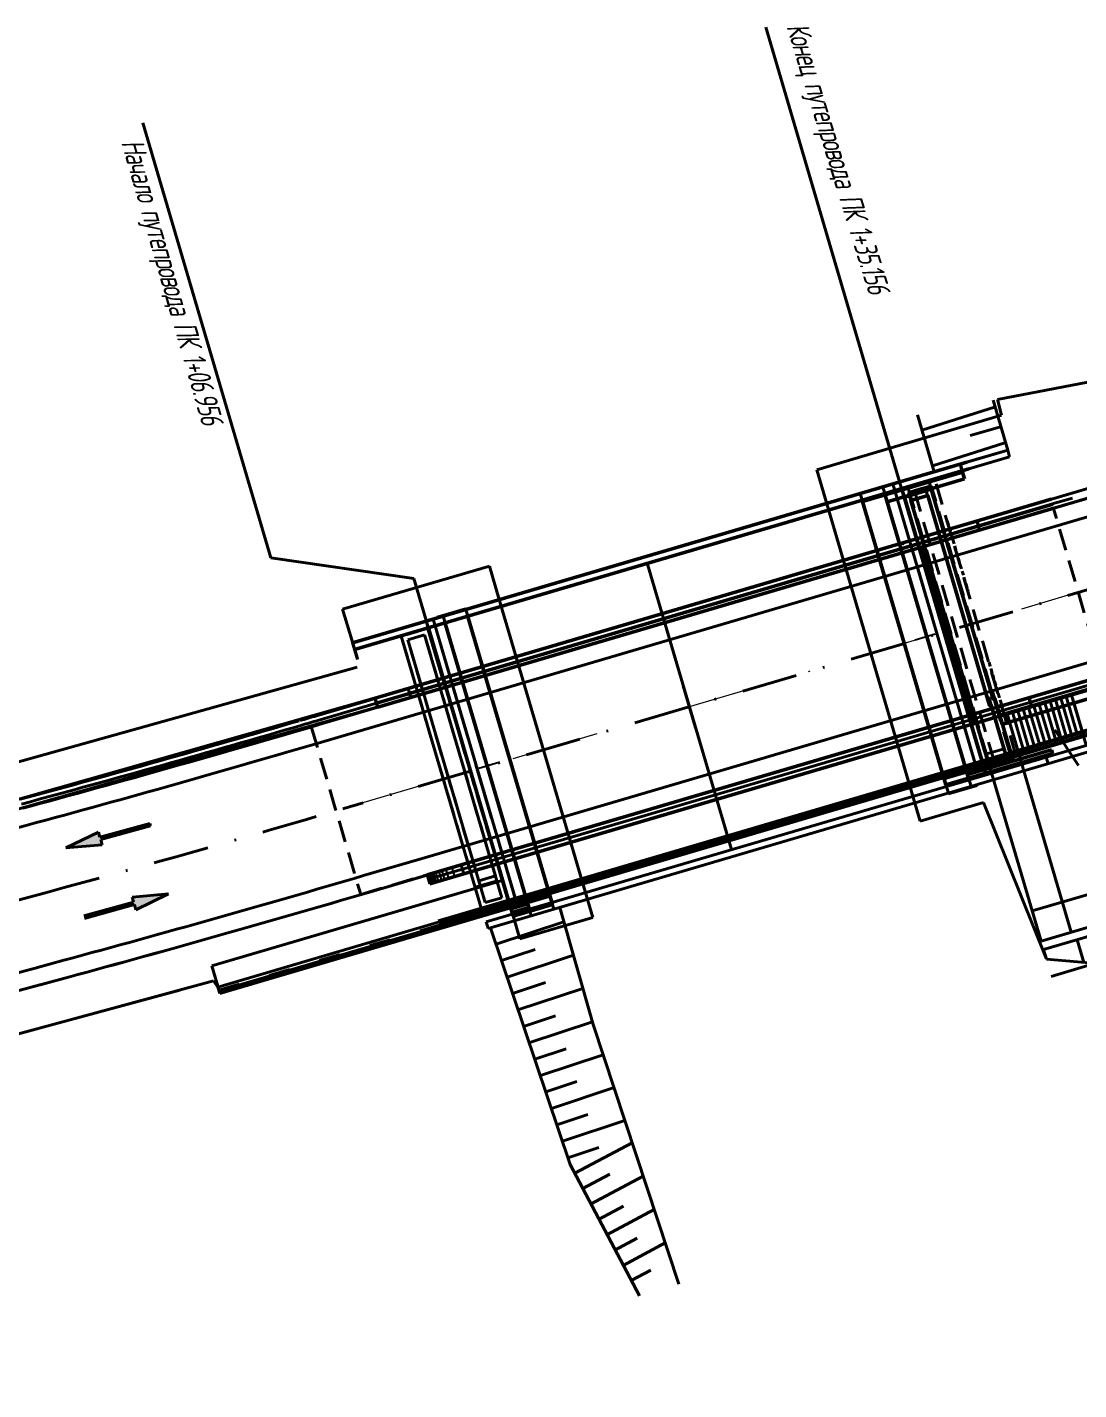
# Model space of a CAD drawing. Extents: x 9773 to 10230, y 10622 to 13580.
# Drawn here: x 10071.9 to 10132, y 10669 to 10746.9 of the extents above; entities that cross this region are included whole.
import ezdxf

# ---------------------------------------------------------------- set-up
doc = ezdxf.new("R2010")
doc.units = 0
for name, pattern in [('ACAD_ISO03W100', [30, 12, -18]), ('DASHDOT2', [12.7, 6.35, -3.175, 0, -3.175]), ('DASHED2', [0.375, 0.25, -0.125]), ('HIDDEN2', [4.7625, 3.175, -1.5875]), ('ИССО Гипротрансмост опоры под стенки$0$CENTER2', [28.575, 19.05, -3.175, 3.175, -3.175]), ('ИССО Гипротрансмост опоры под стенки$0$DASHED', [19.05, 12.7, -6.35]), ('Перегон Техническая-Пассажирская новая от Раи$0$DASHDOT', [1, 0.5, -0.25, 0, -0.25]), ('Трасса новая с увязкой$0$DASHDOT', [1, 0.5, -0.25, 0, -0.25])]:
    doc.linetypes.add(name, pattern=pattern)
for name, color, linetype in [('45454524444', 7, 'Continuous'), ('HIDDEN', 6, 'HIDDEN2'), ('ИССО Гипротрансмост опоры под стенки$0$HATCH', 8, 'Continuous'), ('ИССО Гипротрансмост опоры под стенки$0$OSI', 3, 'ИССО Гипротрансмост опоры под стенки$0$CENTER2'), ('Перегон Техническая-Пассажирская новая от Раи$0$Искусств_соор_12_01', 7, 'Continuous'), ('ПЕРЕХОДНЫЕ ПЛИТЫ', 6, 'DASHED2'), ('Трасса новая с увязкой$0$Искусств_соор_12_01', 7, 'Continuous')]:
    doc.layers.add(name, color=color, linetype=linetype)
for name, color, linetype, lineweight in [('Забор Металлический-2$0$ЗАБОР', 1, 'Забор Металлический-2$0$ЗАБОР_МЕТ_Б1М', 40), ('ИССО Гипротрансмост опоры под стенки$0$граница тротуара', 34, 'Continuous', 13), ('ИССО Гипротрансмост опоры под стенки$0$Подпорные стены', 171, 'Continuous', 50), ('ИССО Гипротрансмост опоры под стенки$0$Полоса безопасности', 254, 'Continuous', 13), ('ИССО Гипротрансмост опоры под стенки$0$Путепровод Казакова', 211, 'Continuous', 40), ('Камера-коммуникации', 8, 'DASHED2', 0), ('Перегон Техническая-Пассажирская новая от Раи$0$OSI', 3, 'Перегон Техническая-Пассажирская новая от Раи$0$DASHDOT', 9), ('Перегон Техническая-Пассажирская новая от Раи$0$Путепровод Казакова', 211, 'Continuous', 40), ('Подпорные стены ПДС', 210, 'Continuous', 13), ('Путепровод Казакова', 211, 'Continuous', 40)]:
    doc.layers.add(name, color=color, linetype=linetype, lineweight=lineweight)
doc.layers.add('Перегон Техническая-Пассажирская новая от Раи$0$NOTES', color=1, linetype='Continuous', plot=False)
doc.layers.add('Трасса новая с увязкой$0$NOTES', color=1, linetype='Continuous', plot=False)
doc.styles.add('СПДС09', font='spds.shx', dxfattribs={"width": 0.9, "oblique": 15, "height": 1.25})
doc.linetypes.add('Забор Металлический-2$0$ЗАБОР_МЕТ_Б1М', pattern='A,1.25,[133,ltypeshp.shx,S=0.25,R=0,X=-0.25,Y=0],-0.001,[133,ltypeshp.shx,S=0.145,R=0,X=-0.145,Y=0],-0.001,[130,ltypeshp.shx,S=0.125,R=0,X=0,Y=0.4],1.25', length=2.502)

msp = doc.modelspace()

# ---------------------------------------------------------------- hatches: boundary and pattern name
at = {"layer": '45454524444', "lineweight": 40}
for points in [[(10078.851, 10701.388), (10076.008, 10700.602), (10075.928, 10700.891), (10074.052, 10699.983), (10076.128, 10700.168), (10076.048, 10700.457), (10078.891, 10701.243)], [(10075.089, 10696.101), (10077.932, 10696.887), (10077.852, 10697.177), (10079.928, 10697.361), (10078.052, 10696.454), (10077.972, 10696.743), (10075.129, 10695.957)]]:
    msp.add_hatch(color=5, dxfattribs=at).paths.add_polyline_path(points)

# ---------------------------------------------------------------- linework, layer by layer
at = {"color": 5, "lineweight": 40}
for p, q in [((10098.65, 10694.478), (10102.528, 10695.768)), ((10098.963, 10693.539), (10100.881, 10694.176)), ((10099.275, 10692.599), (10103.071, 10693.861)), ((10099.588, 10691.659), (10101.465, 10692.283)), ((10099.9, 10690.719), (10103.614, 10691.954)), ((10100.213, 10689.779), (10102.049, 10690.39)), ((10100.525, 10688.84), (10104.157, 10690.047)), ((10100.865, 10687.909), (10102.649, 10688.502)), ((10101.18, 10686.97), (10104.77, 10688.164)), ((10101.496, 10686.031), (10103.271, 10686.622)), ((10101.812, 10685.093), (10105.389, 10686.282)), ((10102.128, 10684.154), (10103.893, 10684.741)), ((10102.444, 10683.215), (10106.008, 10684.4)), ((10102.756, 10682.275), (10104.515, 10682.86)), ((10103.156, 10681.382), (10106.426, 10683.13)), ((10103.577, 10680.485), (10105.159, 10681.33)), ((10104.044, 10679.611), (10107.054, 10681.22)), ((10104.511, 10678.738), (10105.94, 10679.501)), ((10104.978, 10677.864), (10107.682, 10679.31)), ((10105.445, 10676.991), (10106.721, 10677.673)), ((10105.911, 10676.117), (10108.311, 10677.399)), ((10106.378, 10675.244), (10107.501, 10675.844))]:
    msp.add_line(p, q, dxfattribs=at)
for points in [[(10102.296, 10696.583), (10104.202, 10689.891), (10109.085, 10675.044)], [(10106.845, 10674.37), (10102.892, 10681.884), (10098.338, 10695.418)]]:
    msp.add_lwpolyline(points, dxfattribs=at)
at = {"layer": '45454524444', "color": 5, "lineweight": 40, "ltscale": 2}
for p, q in [((10114.058, 10746.906), (10126.491, 10704.663)), ((10085.78, 10716.57), (10078.457, 10741.439)), ((10127.308, 10725.63), (10134.714, 10727.054)), ((10127.528, 10724.723), (10127.308, 10725.63)), ((10116.974, 10721.606), (10127.528, 10724.723)), ((10122.731, 10724.75), (10123.688, 10721.496)), ((10127.188, 10725.198), (10122.991, 10723.865)), ((10127.42, 10724.039), (10125.751, 10723.556)), ((10127.72, 10723.15), (10123.588, 10721.837)), ((10122.887, 10701.518), (10116.974, 10721.606)), ((10123.85, 10719.459), (10123.963, 10719.075)), ((10089.874, 10713.629), (10098.268, 10716.1)), ((10098.268, 10716.1), (10098.833, 10714.181)), ((10107.295, 10716.206), (10112.095, 10699.898)), ((10099.486, 10696.559), (10093.941, 10715.389)), ((10090.721, 10710.812), (10089.874, 10713.629)), ((10098.833, 10714.181), (10104.181, 10696.012)), ((10132.38, 10705.854), (10131.538, 10708.716)), ((10131.524, 10695.161), (10127.854, 10707.632)), ((10129.798, 10694.653), (10126.127, 10707.124)), ((10124.881, 10702.105), (10122.887, 10701.518)), ((10126.517, 10702.586), (10124.881, 10702.105)), ((10130.1, 10693.626), (10126.517, 10702.586)), ((10129.289, 10696.379), (10139.074, 10699.259)), ((10129.798, 10694.653), (10139.583, 10697.533)), ((10099.486, 10696.559), (10082.861, 10691.666)), ((10100.008, 10694.784), (10099.486, 10696.559)), ((10129.939, 10694.173), (10139.724, 10697.053)), ((10104.181, 10696.012), (10100.008, 10694.784)), ((10129.939, 10694.173), (10130.1, 10693.626)), ((10131.857, 10694.738), (10132.239, 10693.442)), ((10130.1, 10693.626), (10141.311, 10692.662)), ((10141.311, 10692.662), (10130.1, 10693.626)), ((10082.495, 10692.383), (10060.386, 10686.374)), ((10082.753, 10692.03), (10082.495, 10692.383)), ((10082.861, 10691.666), (10082.753, 10692.03))]:
    msp.add_line(p, q, dxfattribs=at)
at = {"layer": '45454524444', "color": 5, "lineweight": 40}
for p, q in [((10127.052, 10725.581), (10127.89, 10722.733)), ((10090.439, 10711.711), (10127.89, 10722.734)), ((10090.553, 10711.328), (10128.003, 10722.35)), ((10125.185, 10721.937), (10127.89, 10722.733)), ((10125.298, 10721.553), (10128.003, 10722.349)), ((10128.003, 10722.349), (10127.89, 10722.734)), ((10119.457, 10720.252), (10125.166, 10721.931)), ((10120.866, 10720.249), (10125.279, 10721.548)), ((10125.166, 10721.931), (10125.279, 10721.548)), ((10125.185, 10721.937), (10125.298, 10721.553)), ((10120.753, 10720.633), (10125.536, 10704.382)), ((10121.329, 10720.802), (10126.111, 10704.552)), ((10121.712, 10720.915), (10126.495, 10704.665)), ((10123.384, 10720.969), (10121.849, 10720.517)), ((10121.85, 10720.518), (10123.385, 10720.969)), ((10126.917, 10708.968), (10123.384, 10720.969)), ((10130.393, 10719.926), (10132.803, 10720.635)), ((10088.527, 10707.034), (10132.955, 10720.11)), ((10091.735, 10708.548), (10130.385, 10719.924)), ((10119.457, 10720.252), (10124.24, 10704.001)), ((10121.849, 10720.517), (10126.427, 10704.968)), ((10123.181, 10720.597), (10122.222, 10720.314)), ((10122.222, 10720.314), (10126.63, 10705.34)), ((10126.714, 10708.596), (10123.181, 10720.597)), ((10130.543, 10719.418), (10132.953, 10720.127)), ((10088.809, 10706.074), (10133.237, 10719.151)), ((10130.534, 10719.415), (10091.885, 10708.04)), ((10123.831, 10719.453), (10123.943, 10719.07)), ((10090.439, 10711.711), (10096.915, 10713.617)), ((10096.915, 10713.617), (10101.74, 10697.222)), ((10096.915, 10713.617), (10101.698, 10697.366)), ((10090.553, 10711.328), (10095.732, 10712.852)), ((10094.66, 10712.953), (10099.486, 10696.559)), ((10095.044, 10713.066), (10099.827, 10696.815)), ((10095.62, 10713.236), (10100.403, 10696.985)), ((10094.76, 10712.545), (10093.225, 10712.093)), ((10093.225, 10712.093), (10097.819, 10696.485)), ((10093.597, 10711.89), (10094.557, 10712.172)), ((10094.557, 10712.172), (10098.981, 10697.14)), ((10095.584, 10709.663), (10094.745, 10712.512)), ((10099.353, 10696.937), (10094.76, 10712.545)), ((10090.439, 10711.711), (10090.553, 10711.328)), ((10090.736, 10710.764), (10090.563, 10711.328)), ((10098.022, 10696.857), (10093.597, 10711.89)), ((10094.426, 10699.388), (10135.496, 10711.476)), ((10094.708, 10698.446), (10133.358, 10709.822)), ((10094.708, 10698.429), (10133.319, 10709.793)), ((10127.314, 10708.043), (10133.358, 10709.822)), ((10095.584, 10709.663), (10089.243, 10707.797)), ((10094.858, 10697.938), (10133.507, 10709.314)), ((10095.76, 10709.18), (10098.584, 10699.587)), ((10110.048, 10706.853), (10109.342, 10709.251)), ((10127.013, 10708.997), (10126.917, 10708.968)), ((10127.013, 10708.997), (10127.445, 10707.529)), ((10128.058, 10705.448), (10127.013, 10708.997)), ((10133.507, 10709.314), (10127.464, 10707.535)), ((10126.81, 10708.624), (10126.714, 10708.596)), ((10127.685, 10705.651), (10126.81, 10708.624)), ((10127.464, 10707.534), (10131.541, 10708.735)), ((10130.335, 10706.034), (10129.699, 10708.193)), ((10130.642, 10706.125), (10130.006, 10708.283)), ((10130.949, 10706.215), (10130.313, 10708.373)), ((10131.256, 10706.305), (10130.62, 10708.464)), ((10131.563, 10706.396), (10130.927, 10708.554)), ((10131.869, 10706.486), (10131.234, 10708.645)), ((10132.241, 10706.356), (10131.541, 10708.735)), ((10128.493, 10705.492), (10127.857, 10707.651)), ((10128.8, 10705.583), (10128.164, 10707.741)), ((10129.107, 10705.673), (10128.471, 10707.831)), ((10129.414, 10705.763), (10128.778, 10707.922)), ((10129.721, 10705.854), (10129.085, 10708.012)), ((10130.028, 10705.944), (10129.392, 10708.102)), ((10100.338, 10697.205), (10134.824, 10707.356)), ((10100.403, 10696.985), (10134.889, 10707.135)), ((10124.24, 10704.001), (10132.241, 10706.356)), ((10125.471, 10704.603), (10132.176, 10706.576)), ((10126.427, 10704.968), (10128.058, 10705.448)), ((10126.432, 10704.948), (10127.967, 10705.4)), ((10126.63, 10705.34), (10127.685, 10705.651)), ((9992.988, 10679.96), (10071.851, 10701.286)), ((10078.851, 10701.388, 0.075), (10076.008, 10700.602, 0.075)), ((10076.048, 10700.457, 0.075), (10078.891, 10701.243, 0.075)), ((10078.891, 10701.243, 0.075), (10078.851, 10701.388, 0.075)), ((10075.928, 10700.891, 0.075), (10074.052, 10699.983, 0.075)), ((10076.008, 10700.602, 0.075), (10075.928, 10700.891, 0.075)), ((10076.128, 10700.168, 0.075), (10076.048, 10700.457, 0.075)), ((10074.052, 10699.983, 0.075), (10076.128, 10700.168, 0.075)), ((10091.068, 10698.399), (10094.426, 10699.388)), ((10091.35, 10697.44), (10094.708, 10698.429)), ((10091.35, 10697.44), (10094.672, 10698.418)), ((10098.977, 10698.181), (10099.457, 10696.55)), ((10077.852, 10697.177, 0.075), (10079.928, 10697.361, 0.075)), ((10079.928, 10697.361, 0.075), (10078.052, 10696.454, 0.075)), ((10075.089, 10696.101, 0.075), (10077.932, 10696.887, 0.075)), ((10077.972, 10696.743, 0.075), (10075.129, 10695.957, 0.075)), ((10077.932, 10696.887, 0.075), (10077.852, 10697.177, 0.075)), ((10078.052, 10696.454, 0.075), (10077.972, 10696.743, 0.075)), ((10082.753, 10692.03), (10099.349, 10696.915)), ((10082.861, 10691.666), (10099.457, 10696.55)), ((10097.819, 10696.485), (10099.353, 10696.937)), ((10098.981, 10697.14), (10098.022, 10696.857)), ((10099.378, 10696.923), (10100.338, 10697.205)), ((10099.443, 10696.702), (10100.403, 10696.985)), ((10099.486, 10696.559), (10101.74, 10697.222)), ((10072.304, 10693.117), (10073.94, 10693.56)), ((9995.338, 10671.272), (10074.2, 10692.599)), ((10059.503, 10689.66), (10072.304, 10693.117)), ((10072.661, 10692.178), (10074.201, 10692.595)), ((10059.764, 10688.694), (10072.565, 10692.152)), ((10072.565, 10692.152), (10072.661, 10692.178)), ((10082.753, 10692.03), (10082.861, 10691.666))]:
    msp.add_line(p, q, dxfattribs=at)
at = {"layer": '45454524444', "color": 5, "lineweight": 40, "ltscale": 0.001}
for p, q in [((10119.452, 10720.253), (10121.371, 10720.818)), ((10124.506, 10703.082), (10126.142, 10703.563))]:
    msp.add_line(p, q, dxfattribs=at)
at = {"layer": '45454524444', "color": 5, "linetype": 'ACAD_ISO03W100', "lineweight": 40, "ltscale": 0.1}
for p, q in [((10130.431, 10719.664), (10133.249, 10720.45)), ((10082.807, 10691.848), (10099.407, 10696.754))]:
    msp.add_line(p, q, dxfattribs=at)
at = {"layer": '45454524444', "color": 5, "linetype": 'Continuous', "lineweight": 40, "ltscale": 0.5}
for p, q in [((10091.878, 10708.281), (10130.456, 10719.666)), ((10094.787, 10698.192), (10133.433, 10709.55)), ((10088.456, 10707.273), (10091.815, 10708.261))]:
    msp.add_line(p, q, dxfattribs=at)
at = {"layer": '45454524444', "color": 5, "lineweight": 40, "ltscale": 500}
msp.add_line((10095.278, 10713.156), (10096.909, 10713.636), dxfattribs=at)
at = {"layer": '45454524444', "color": 5, "lineweight": 40, "ltscale": 0.5}
msp.add_line((10088.377, 10707.542), (10091.735, 10708.531), dxfattribs=at)
at = {"layer": '45454524444', "color": 5, "linetype": 'ByBlock', "lineweight": 40}
msp.add_line((10130.592, 10706.737), (10131.931, 10704.695), dxfattribs=at)
at = {"layer": '45454524444', "color": 5, "linetype": 'DASHDOT2', "lineweight": 40, "ltscale": 0.5}
msp.add_lwpolyline([(10145.24, 10718.184, 0.011719), (10141.587, 10717.341, 0.007031), (10137.967, 10716.361, 0.002344), (10134.366, 10715.313), (10089.938, 10702.237, -0.005534), (10072.895, 10697.425), (9994.032, 10676.099)], format="xyb", dxfattribs=at)
at = {"layer": '45454524444', "color": 5, "lineweight": 40, "ltscale": 2}
for points in [[(10093.941, 10715.389), (10085.78, 10716.57)], [(10090.705, 10710.321), (9992.225, 10682.785), (9995.94, 10669.006), (10048.785, 10683.26), (10080.566, 10691.859)]]:
    msp.add_lwpolyline(points, dxfattribs=at)
at = {"layer": '45454524444', "color": 5, "lineweight": 40, "ltscale": 0.5}
msp.add_arc((9864.059, 11469.686), 794.47, 286.330559, 286.400484, dxfattribs=at)
at = {"layer": '45454524444', "color": 5, "linetype": 'Continuous', "lineweight": 40, "ltscale": 0.5}
for radius, start, end in [(794.47, 285.132114, 286.327082), (794.75, 285.132114, 286.331715), (794.75, 286.331715, 286.400484)]:
    msp.add_arc((9864.059, 11469.686), radius, start, end, dxfattribs=at)
at = {"layer": '45454524444', "color": 5, "lineweight": 40}
for centre, radius, start, end in [((9864.059, 11469.686), 795, 285.132114, 286.400484), ((9864.059, 11469.686), 796, 285.132114, 286.400484), ((9863.915, 11469.646), 804.002, 285.14273, 286.4111), ((9864.059, 11469.686), 805, 285.132114, 286.400484), ((9863.915, 11469.646), 805.002, 285.142716, 286.411087)]:
    msp.add_arc(centre, radius, start, end, dxfattribs=at)
at = {"layer": '45454524444', "color": 5, "lineweight": 40, "ltscale": 2}
msp.add_point((10121.905, 10717.379), dxfattribs=at)
at = {"layer": 'HIDDEN', "color": 5, "lineweight": 40}
for p, q in [((10121.329, 10720.802), (10126.111, 10704.552)), ((10095.157, 10712.682), (10096.004, 10709.804)), ((10096.154, 10709.296), (10098.977, 10699.703)), ((10099.127, 10699.194), (10099.762, 10697.036))]:
    msp.add_line(p, q, dxfattribs=at)
at = {"layer": 'Забор Металлический-2$0$ЗАБОР', "color": 5, "linetype": 'Забор Металлический-2$0$ЗАБОР_МЕТ_Б1М'}
msp.add_lwpolyline([(10139.772, 10695.445), (10130.381, 10692.626)], dxfattribs=at)
at = {"layer": 'ИССО Гипротрансмост опоры под стенки$0$HATCH', "color": 5}
for p, q in [((10096.112, 10698.854), (10096.263, 10698.346)), ((10094.777, 10698.471), (10094.928, 10697.963)), ((10094.817, 10698.479), (10094.968, 10697.971)), ((10094.881, 10698.499), (10095.032, 10697.991)), ((10094.974, 10698.524), (10095.125, 10698.016)), ((10095.059, 10698.552), (10095.21, 10698.044)), ((10095.188, 10698.588), (10095.339, 10698.08)), ((10095.37, 10698.636), (10095.521, 10698.128)), ((10095.543, 10698.677), (10095.694, 10698.169)), ((10095.777, 10698.753), (10095.928, 10698.245))]:
    msp.add_line(p, q, dxfattribs=at)
at = {"layer": 'ИССО Гипротрансмост опоры под стенки$0$OSI', "color": 5, "ltscale": 3}
for p, q in [((10123.754, 10712.207), (10122.602, 10711.869)), ((10098.812, 10704.867), (10097.661, 10704.528))]:
    msp.add_line(p, q, dxfattribs=at)
at = {"layer": 'ИССО Гипротрансмост опоры под стенки$0$граница тротуара', "color": 5}
msp.add_lwpolyline([(9995.399, 10671.308), (10074.262, 10692.634, 0.005534), (10091.411, 10697.476), (10094.733, 10698.454)], format="xyb", dxfattribs=at)
at = {"layer": 'ИССО Гипротрансмост опоры под стенки$0$Подпорные стены', "color": 5, "lineweight": 40}
for p, q in [((10126.145, 10718.676), (10126.295, 10718.167)), ((10069.856, 10702.35), (10093.616, 10709.102)), ((10070.008, 10701.842), (10093.767, 10708.594)), ((10129.118, 10708.574), (10129.268, 10708.066)), ((10098.08, 10695.759), (10098.201, 10695.378))]:
    msp.add_line(p, q, dxfattribs=at)
at = {"layer": 'ИССО Гипротрансмост опоры под стенки$0$Подпорные стены', "color": 5, "ltscale": 500}
msp.add_line((10095.278, 10713.156), (10096.909, 10713.636), dxfattribs=at)
at = {"layer": 'ИССО Гипротрансмост опоры под стенки$0$Подпорные стены', "color": 5, "lineweight": 40, "flags": 128}
for points in [[(10126.126, 10718.67), (10139.453, 10722.593, -0.003899), (10143.131, 10723.654, -0.000124), (10143.172, 10723.666)], [(10126.275, 10718.162), (10139.603, 10722.084, -0.0039), (10143.275, 10723.144, -0.000124), (10143.315, 10723.156)], [(10129.099, 10708.569), (10142.439, 10712.495, -0.000688), (10143.059, 10712.678)], [(10129.249, 10708.06), (10142.589, 10711.987, -0.000689), (10143.209, 10712.17)]]:
    msp.add_lwpolyline(points, format="xyb", dxfattribs=at)
at = {"layer": 'ИССО Гипротрансмост опоры под стенки$0$Полоса безопасности', "color": 5, "flags": 128}
for points in [[(9992.988, 10679.978), (10071.851, 10701.304, 0.005534), (10088.809, 10706.092), (10143.607, 10722.22)], [(10122.725, 10707.735), (10142.156, 10713.454, -0.005017), (10146.708, 10714.757, -0.200547), (10170.804, 10711.679), (10213.444, 10687.102)], [(9995.076, 10672.255), (10073.939, 10693.581, 0.005534), (10091.067, 10698.417), (10122.725, 10707.735)]]:
    msp.add_lwpolyline(points, format="xyb", dxfattribs=at)
at = {"layer": 'ИССО Гипротрансмост опоры под стенки$0$Путепровод Казакова', "color": 5}
for p, q in [((10090.439, 10711.711), (10125.166, 10721.932)), ((10090.553, 10711.328), (10125.279, 10721.548)), ((10125.166, 10721.932), (10125.279, 10721.548)), ((10126.126, 10718.67), (10126.275, 10718.162)), ((10096.915, 10713.617), (10101.957, 10696.483)), ((10095.62, 10713.236), (10100.662, 10696.102)), ((10090.439, 10711.711), (10090.553, 10711.328)), ((10093.616, 10709.102), (10093.767, 10708.594)), ((10094.733, 10698.454), (10129.099, 10708.569)), ((10129.099, 10708.569), (10129.249, 10708.06)), ((10094.885, 10697.946), (10129.249, 10708.06)), ((10098.08, 10695.759), (10137.37, 10707.323)), ((10098.201, 10695.378), (10137.483, 10706.94)), ((10130.096, 10705.182), (10130.208, 10704.798)), ((10096.652, 10699.019), (10096.803, 10698.511)), ((10094.733, 10698.454), (10094.885, 10697.946))]:
    msp.add_line(p, q, dxfattribs=at)
at = {"layer": 'ИССО Гипротрансмост опоры под стенки$0$Путепровод Казакова', "color": 5, "linetype": 'ИССО Гипротрансмост опоры под стенки$0$DASHED', "ltscale": 0.3}
for p, q in [((10120.753, 10720.633), (10125.795, 10703.5)), ((10119.457, 10720.252), (10124.5, 10703.118))]:
    msp.add_line(p, q, dxfattribs=at)
at = {"layer": 'ИССО Гипротрансмост опоры под стенки$0$Путепровод Казакова', "color": 5, "flags": 128}
for points in [[(10093.616, 10709.102), (10126.126, 10718.67)], [(10093.767, 10708.594), (10126.275, 10718.162)]]:
    msp.add_lwpolyline(points, dxfattribs=at)
at = {"layer": 'Камера-коммуникации', "color": 5, "linetype": 'DASHED2', "lineweight": 40, "ltscale": 5}
for p, q in [((10123.72, 10721.068), (10122.185, 10720.616)), ((10122.185, 10720.616), (10126.85, 10704.769)), ((10123.517, 10720.695), (10122.557, 10720.413)), ((10128.012, 10705.424), (10123.517, 10720.695)), ((10128.385, 10705.221), (10123.72, 10721.068)), ((10122.557, 10720.413), (10127.052, 10705.141)), ((10094.76, 10712.545), (10093.225, 10712.093)), ((10093.225, 10712.093), (10097.452, 10697.732)), ((10093.597, 10711.89), (10094.557, 10712.172)), ((10094.557, 10712.172), (10098.614, 10698.386)), ((10098.986, 10698.183), (10094.76, 10712.545)), ((10097.655, 10698.104), (10093.597, 10711.89)), ((10127.053, 10705.141), (10128.012, 10705.424)), ((10097.452, 10697.732), (10098.986, 10698.183)), ((10098.614, 10698.386), (10097.655, 10698.104))]:
    msp.add_line(p, q, dxfattribs=at)
at = {"layer": 'Перегон Техническая-Пассажирская новая от Раи$0$NOTES', "color": 5}
msp.add_line((10123.969, 10718.983), (10124.082, 10718.6), dxfattribs=at)
at = {"layer": 'Перегон Техническая-Пассажирская новая от Раи$0$OSI', "color": 5, "ltscale": 3}
msp.add_line((10097.344, 10709.855), (10096.193, 10709.516), dxfattribs=at)
at = {"layer": 'Перегон Техническая-Пассажирская новая от Раи$0$Искусств_соор_12_01', "color": 5, "lineweight": 50}
for p, q in [((10090.439, 10711.711), (10125.549, 10722.045)), ((10090.553, 10711.328), (10125.662, 10721.661)), ((10119.596, 10719.782), (10125.305, 10721.461)), ((10125.305, 10721.461), (10125.417, 10721.078)), ((10121.004, 10719.779), (10125.417, 10721.078)), ((10091.735, 10708.548), (10130.385, 10719.924)), ((10120.891, 10720.162), (10125.657, 10703.97)), ((10121.851, 10720.445), (10126.617, 10704.252)), ((10091.82, 10708.26), (10130.469, 10719.636)), ((10130.534, 10719.415), (10091.885, 10708.04)), ((10091.885, 10708.04), (10130.534, 10719.415)), ((10119.596, 10719.782), (10124.362, 10703.588)), ((10122.96, 10716.675), (10123.152, 10716.731)), ((10123.152, 10716.731), (10125.976, 10707.138)), ((10097.053, 10713.147), (10101.878, 10696.752)), ((10094.799, 10712.483), (10099.624, 10696.088)), ((10095.758, 10712.765), (10100.524, 10696.572)), ((10094.708, 10698.446), (10133.358, 10709.822)), ((10094.858, 10697.938), (10133.507, 10709.314)), ((10127.453, 10707.573), (10133.496, 10709.352)), ((10127.151, 10708.526), (10127.583, 10707.059)), ((10127.602, 10707.064), (10133.646, 10708.843)), ((10095.346, 10695.799), (10134.126, 10707.213)), ((10095.414, 10695.579), (10134.191, 10706.992)), ((10125.784, 10707.082), (10125.976, 10707.138)), ((10124.362, 10703.588), (10130.454, 10705.381)), ((10125.592, 10704.19), (10130.389, 10705.602)), ((10130.389, 10705.602), (10130.454, 10705.381)), ((10126.571, 10704.478), (10128.106, 10704.93)), ((10099.5, 10696.511), (10100.459, 10696.793)), ((10099.565, 10696.29), (10100.524, 10696.572)), ((10099.624, 10696.088), (10101.878, 10696.752))]:
    msp.add_line(p, q, dxfattribs=at)
for points in [[(10128.196, 10704.977), (10127.151, 10708.526), (10127.055, 10708.498), (10123.523, 10720.499), (10121.988, 10720.047), (10126.565, 10704.497)], [(10127.823, 10705.181), (10126.948, 10708.154), (10126.852, 10708.126), (10123.32, 10720.127), (10122.36, 10719.844), (10126.768, 10704.87)]]:
    msp.add_lwpolyline(points, close=True, dxfattribs=at)
at = {"layer": 'Перегон Техническая-Пассажирская новая от Раи$0$Искусств_соор_12_01', "color": 5, "linetype": 'Перегон Техническая-Пассажирская новая от Раи$0$DASHDOT', "lineweight": 20, "ltscale": 10, "flags": 128}
msp.add_lwpolyline([(10089.938, 10702.255), (10089.938, 10702.255), (10089.938, 10702.255), (10131.946, 10714.619)], dxfattribs=at)
at = {"layer": 'Перегон Техническая-Пассажирская новая от Раи$0$Путепровод Казакова', "color": 5}
msp.add_line((10121.988, 10720.048), (10123.523, 10720.499), dxfattribs=at)
at = {"layer": 'ПЕРЕХОДНЫЕ ПЛИТЫ', "color": 5, "linetype": 'DASHED2', "lineweight": 40, "ltscale": 5}
for p, q in [((10130.509, 10719.397), (10122.834, 10717.138)), ((10133.327, 10709.823), (10130.509, 10719.397)), ((10122.834, 10717.138), (10125.652, 10707.564)), ((10125.652, 10707.564), (10133.327, 10709.823)), ((10088.086, 10706.921), (10095.76, 10709.18)), ((10095.76, 10709.18), (10098.584, 10699.587)), ((10088.086, 10706.921), (10090.909, 10697.328)), ((10090.909, 10697.328), (10098.584, 10699.587))]:
    msp.add_line(p, q, dxfattribs=at)
at = {"layer": 'Подпорные стены ПДС', "color": 5, "lineweight": 40}
for p, q in [((10124.58, 10718.215), (10133.12, 10720.729)), ((10124.73, 10717.707), (10133.27, 10720.22)), ((10091.865, 10708.034), (10091.716, 10708.543)), ((10082.398, 10693.238), (10098.994, 10698.123)), ((10098.994, 10698.123), (10099.431, 10696.636)), ((10082.753, 10692.03), (10099.349, 10696.915)), ((10082.818, 10691.809), (10099.414, 10696.694)), ((10082.835, 10691.751), (10099.431, 10696.636)), ((10082.398, 10693.238), (10082.835, 10691.751))]:
    msp.add_line(p, q, dxfattribs=at)
at = {"layer": 'Подпорные стены ПДС', "color": 5, "linetype": 'DASHED2', "lineweight": 40}
for p, q in [((10124.439, 10718.695), (10125.625, 10714.666)), ((10127.847, 10707.126), (10126.803, 10710.673))]:
    msp.add_line(p, q, dxfattribs=at)
at = {"layer": 'Путепровод Казакова', "color": 5, "lineweight": 40}
for p, q in [((10090.439, 10711.711), (10127.89, 10722.734)), ((10090.553, 10711.328), (10128.003, 10722.35)), ((10128.003, 10722.349), (10127.89, 10722.734)), ((10120.753, 10720.633), (10125.536, 10704.382)), ((10121.712, 10720.915), (10125.645, 10707.552)), ((10119.457, 10720.252), (10124.257, 10703.943)), ((10091.735, 10708.548), (10124.561, 10718.21)), ((10124.711, 10717.701), (10091.885, 10708.04)), ((10124.561, 10718.21), (10124.711, 10717.701)), ((10123.014, 10717.202), (10125.837, 10707.609)), ((10095.732, 10712.852), (10099.553, 10699.872)), ((10097.028, 10713.233), (10097.875, 10710.355)), ((10094.773, 10712.569), (10095.62, 10709.692)), ((10090.439, 10711.711), (10090.553, 10711.328)), ((10090.439, 10711.711), (10090.553, 10711.328)), ((10098.024, 10709.847), (10100.848, 10700.254)), ((10095.77, 10709.183), (10098.593, 10699.59)), ((10091.885, 10708.04), (10091.735, 10708.548)), ((10094.708, 10698.446), (10127.535, 10708.108)), ((10094.858, 10697.938), (10127.684, 10707.6)), ((10125.981, 10707.651), (10126.848, 10704.706)), ((10099.378, 10696.923), (10126.766, 10704.984)), ((10124.257, 10703.943), (10126.848, 10704.706)), ((10100.997, 10699.745), (10101.633, 10697.587)), ((10096.652, 10699.019), (10096.803, 10698.511)), ((10098.743, 10699.082), (10099.46, 10696.644)), ((10099.702, 10699.364), (10100.338, 10697.205)), ((10094.708, 10698.446), (10094.86, 10697.939)), ((10099.46, 10696.644), (10101.715, 10697.308)), ((10101.698, 10697.366), (10101.715, 10697.308))]:
    msp.add_line(p, q, dxfattribs=at)
at = {"layer": 'Путепровод Казакова', "color": 5, "linetype": 'DASHED2', "lineweight": 40}
msp.add_line((10094.66, 10712.953), (10094.774, 10712.57), dxfattribs=at)
at = {"layer": 'Трасса новая с увязкой$0$NOTES', "color": 5}
msp.add_line((10123.969, 10718.983), (10124.082, 10718.6), dxfattribs=at)
at = {"layer": 'Трасса новая с увязкой$0$Искусств_соор_12_01', "color": 5, "lineweight": 50}
for p, q in [((10090.439, 10711.711), (10125.549, 10722.045)), ((10090.553, 10711.328), (10125.662, 10721.661)), ((10119.596, 10719.782), (10125.305, 10721.461)), ((10125.305, 10721.461), (10125.417, 10721.078)), ((10121.004, 10719.779), (10125.417, 10721.078)), ((10091.735, 10708.548), (10130.385, 10719.924)), ((10120.891, 10720.162), (10125.657, 10703.97)), ((10121.851, 10720.445), (10126.617, 10704.252)), ((10091.82, 10708.26), (10130.469, 10719.636)), ((10130.534, 10719.415), (10091.885, 10708.04)), ((10091.885, 10708.04), (10130.534, 10719.415)), ((10119.596, 10719.782), (10124.362, 10703.588)), ((10122.96, 10716.675), (10123.152, 10716.731)), ((10123.152, 10716.731), (10125.976, 10707.138)), ((10097.053, 10713.147), (10101.878, 10696.752)), ((10094.799, 10712.483), (10099.624, 10696.088)), ((10095.758, 10712.765), (10100.524, 10696.572)), ((10094.708, 10698.446), (10133.358, 10709.822)), ((10094.858, 10697.938), (10133.507, 10709.314)), ((10127.453, 10707.573), (10133.496, 10709.352)), ((10127.151, 10708.526), (10127.583, 10707.059)), ((10127.602, 10707.064), (10133.646, 10708.843)), ((10095.346, 10695.799), (10134.126, 10707.213)), ((10095.414, 10695.579), (10134.191, 10706.992)), ((10125.784, 10707.082), (10125.976, 10707.138)), ((10124.362, 10703.588), (10130.454, 10705.381)), ((10125.592, 10704.19), (10130.389, 10705.602)), ((10130.389, 10705.602), (10130.454, 10705.381)), ((10126.571, 10704.478), (10128.106, 10704.93)), ((10099.5, 10696.511), (10100.459, 10696.793)), ((10099.565, 10696.29), (10100.524, 10696.572)), ((10099.624, 10696.088), (10101.878, 10696.752))]:
    msp.add_line(p, q, dxfattribs=at)
for points in [[(10128.196, 10704.977), (10127.151, 10708.526), (10127.055, 10708.498), (10123.523, 10720.499), (10121.988, 10720.047), (10126.565, 10704.497)], [(10127.823, 10705.181), (10126.948, 10708.154), (10126.852, 10708.126), (10123.32, 10720.127), (10122.36, 10719.844), (10126.768, 10704.87)]]:
    msp.add_lwpolyline(points, close=True, dxfattribs=at)
at = {"layer": 'Трасса новая с увязкой$0$Искусств_соор_12_01', "color": 5, "linetype": 'Трасса новая с увязкой$0$DASHDOT', "lineweight": 20, "ltscale": 10, "flags": 128}
msp.add_lwpolyline([(10089.938, 10702.255), (10089.938, 10702.255), (10089.938, 10702.255), (10131.946, 10714.619)], dxfattribs=at)

# ---------------------------------------------------------------- texts
at = {"color": 5, "lineweight": 30, "char_height": 1.25, "attachment_point": 1, "style": 'СПДС09'}
for s, insert, rotation in [('{\\T0.9;Конец путепровода ПК 1+35.156}', (10116.419, 10747.327), 287.1106), ('{\\T0.9;Начало путепровода ПК 1+06.956}', (10078.411, 10740.678), 285.93393)]:
    msp.add_mtext_dynamic_manual_height_columns(s, width=67.9579, gutter_width=12.5, heights=[0], dxfattribs=dict(at, insert=insert, rotation=rotation))

doc.saveas('drawing.dxf')
